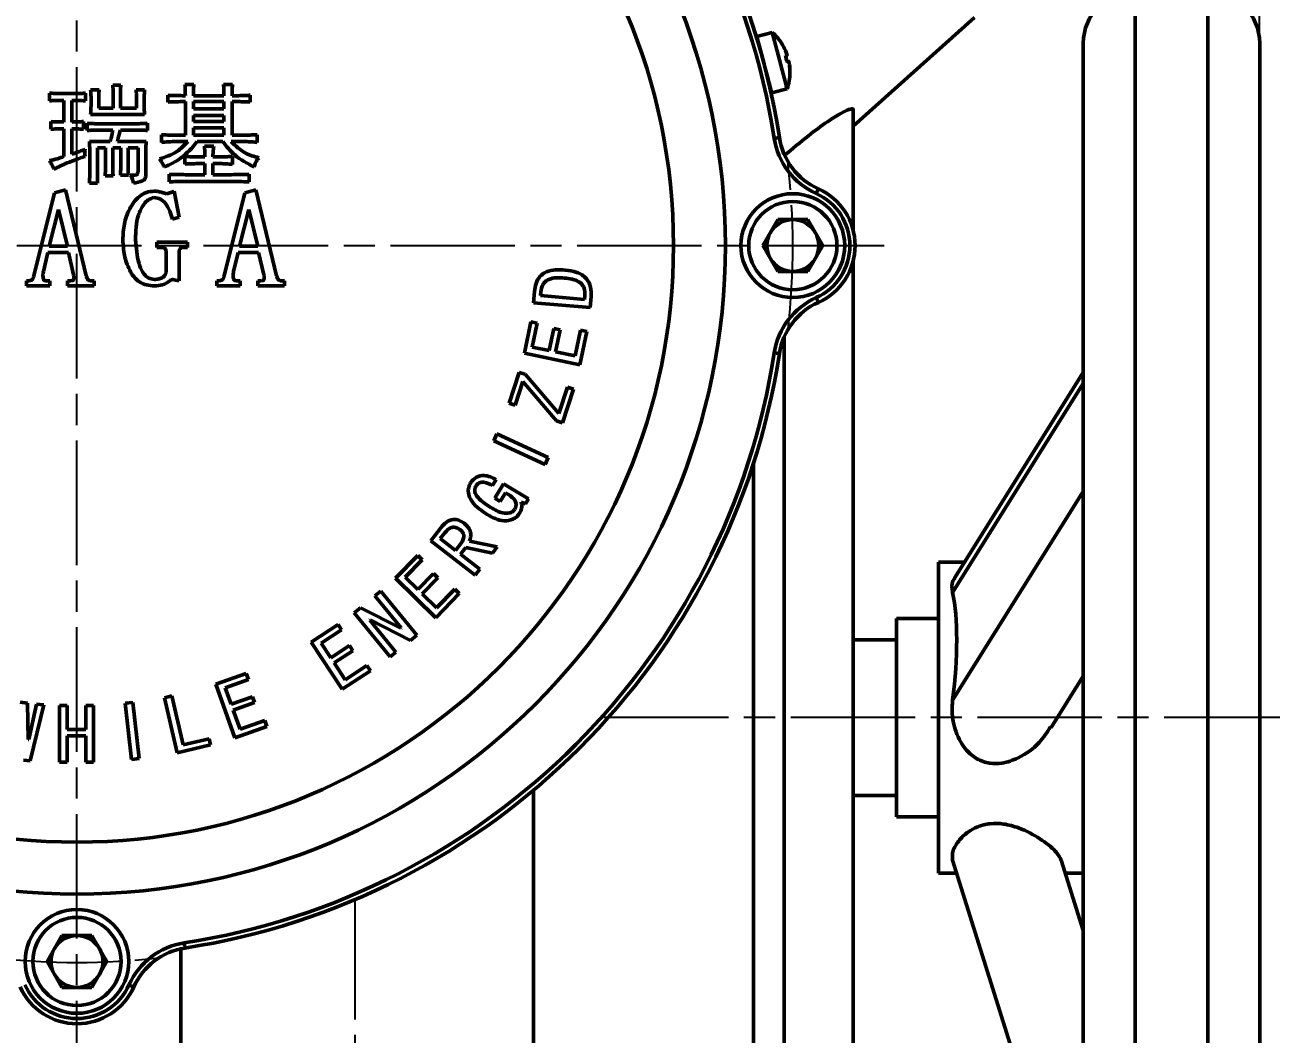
# Model space of a CAD drawing. Header units: millimetres. Extents: x 3338 to 4235, y 1659 to 2315.
# Drawn here: x 3984.5 to 4104.6, y 1999.4 to 2096.7 of the extents above; entities that cross this region are included whole.
import ezdxf

# ---------------------------------------------------------------- set-up
doc = ezdxf.new("R2010")
doc.units = ezdxf.units.MM
doc.linetypes.add('AM_ISO08W050', pattern=[18, 12, -1.5, 3, -1.5])
for name, color, linetype, lineweight in [('AM_5', 3, 'Continuous', 25), ('AM_7', 4, 'AM_ISO08W050', 25), ('AM_BOR', 7, 'Continuous', 50)]:
    doc.layers.add(name, color=color, linetype=linetype, lineweight=lineweight)
doc.styles.add('工程字', font='gbenor.shx', dxfattribs={"width": 0.707, "bigfont": 'hztxt.shx'})
doc.dimstyles.new('AM_GB$0', dxfattribs={"dimtxt": 3.5, "dimasz": 2.5, "dimexe": 1, "dimexo": 1, "dimgap": 0.5, "dimtad": 1, "dimdsep": 46, "dimtxsty": '工程字', "dimcen": 0, "dimclrd": 256, "dimclre": 256, "dimclrt": 2, "dimadec": 0, "dimazin": 2, "dimtp": 0.1, "dimtm": 0.1, "dimtfac": 0.71, "dimtmove": 0, "dimatfit": 3, "dimfxl": 0, "dimlwd": -1, "dimlwe": -1, "dimarcsym": 0})

# ---------------------------------------------------------------- blocks, each defined once
blk = doc.blocks.new('*D5')
at = {"layer": 'AM_5', "transparency": 16777216}
for p, q in [((3994.78, 2256.43), (4137.75, 2256.43)), ((4136.75, 1959.93), (4136.75, 2253.93)), ((4061.98, 1957.43), (4137.75, 1957.43))]:
    blk.add_line(p, q, dxfattribs=at)
for points in [[(4136.33, 2253.93), (4137.16, 2253.93), (4136.75, 2256.43)], [(4136.33, 1959.93), (4137.16, 1959.93), (4136.75, 1957.43)]]:
    blk.add_solid(points, dxfattribs=at)
at = {"layer": 'Defpoints', "color": 0}
for p in [(3993.78, 2256.43), (4136.75, 2256.43), (4060.98, 1957.43)]:
    blk.add_point(p, dxfattribs=at)
at = {"layer": 'AM_5', "color": 2, "transparency": 16777216, "insert": (4133.75, 2106.93), "char_height": 5, "attachment_point": 5, "rotation": 90, "style": '工程字'}
blk.add_mtext('299', dxfattribs=at)
blk = doc.blocks.new('*D6')
at = {"layer": 'AM_5', "transparency": 16777216}
for p, q in [((3889.48, 2163.43), (3889.48, 2293.14)), ((4103.48, 2095.93), (4103.48, 2293.14)), ((4100.98, 2292.14), (3891.98, 2292.14))]:
    blk.add_line(p, q, dxfattribs=at)
for points in [[(3891.98, 2292.56), (3891.98, 2291.73), (3889.48, 2292.14)], [(4100.98, 2292.56), (4100.98, 2291.73), (4103.48, 2292.14)]]:
    blk.add_solid(points, dxfattribs=at)
at = {"layer": 'Defpoints', "color": 0}
for p in [(3889.48, 2292.14), (3889.48, 2162.43), (4103.48, 2094.93)]:
    blk.add_point(p, dxfattribs=at)
at = {"layer": 'AM_5', "color": 2, "transparency": 16777216, "insert": (3996.48, 2295.14), "char_height": 5, "attachment_point": 5, "style": '工程字'}
blk.add_mtext('214', dxfattribs=at)

msp = doc.modelspace()

# ---------------------------------------------------------------- linework, layer by layer
at = {"layer": 'AM_7'}
for p, q in [((3989.484, 1954.637), (3989.484, 2259.079)), ((3911.696, 2075.431), (4067.283, 2075.431)), ((4106.278, 2029.931), (4039.664, 2029.931)), ((4016.304, 1946.843), (4016.304, 2012.378))]:
    msp.add_line(p, q, dxfattribs=at)
for start, end in [(353.3513, 6.85402), (263.41488, 276.58512)]:
    msp.add_arc((3989.484, 2075.333), 69, start, end, dxfattribs=at)
at = {"layer": 'AM_BOR'}
for p, q in [((4091.484, 1959.931), (4091.484, 2099.931)), ((4098.484, 1959.931), (4098.484, 2099.931)), ((4064.313, 2086.951), (4075.984, 2097.431)), ((4056.505, 2095.972), (4055.014, 2095.579)), ((4086.484, 1964.931), (4086.484, 2094.931)), ((4103.484, 1964.931), (4103.484, 2094.931)), ((4055.345, 2094.322), (4055.329, 2094.318)), ((4057.771, 2093.735), (4057.924, 2093.776)), ((4057.771, 2093.735), (4057.923, 2093.776)), ((4057.931, 2093.747), (4057.78, 2093.707)), ((4058.158, 2092.884), (4058.156, 2092.883)), ((4056.092, 2091.417), (4056.108, 2091.421)), ((3986.832, 2089.39), (3986.832, 2090.127)), ((3987.773, 2090.086), (3989.329, 2090.086)), ((3990.311, 2090.127), (3990.311, 2089.39)), ((3990.803, 2090.455), (3991.621, 2090.455)), ((3992.931, 2090.905), (3993.709, 2090.905)), ((3992.972, 2088.694), (3992.972, 2090.004)), ((3995.183, 2090.455), (3996.001, 2090.455)), ((3999.89, 2090.946), (4000.75, 2090.946)), ((4003.615, 2090.946), (4004.475, 2090.946)), ((4056.439, 2090.164), (4057.931, 2090.557)), ((3988.224, 2087.344), (3988.224, 2089.431)), ((3989.001, 2089.431), (3989.001, 2087.344)), ((3991.58, 2089.554), (3991.58, 2088.694)), ((3993.668, 2089.923), (3993.668, 2088.694)), ((3995.224, 2088.694), (3995.224, 2089.595)), ((3998.253, 2089.268), (3998.253, 2089.923)), ((3999.645, 2089.882), (3999.931, 2089.882)), ((3999.931, 2086.075), (3999.931, 2089.308)), ((4000.709, 2089.882), (4003.656, 2089.882)), ((4003.656, 2089.308), (4000.709, 2089.308)), ((4000.709, 2089.308), (4000.709, 2088.613)), ((4003.656, 2088.613), (4003.656, 2089.308)), ((4004.434, 2089.882), (4005.048, 2089.882)), ((4005.048, 2089.308), (4004.434, 2089.308)), ((4004.434, 2089.308), (4004.434, 2086.075)), ((4006.194, 2089.923), (4006.194, 2089.268)), ((3996.001, 2088.08), (3990.803, 2088.08)), ((3991.58, 2088.694), (3992.972, 2088.694)), ((3993.668, 2088.694), (3995.224, 2088.694)), ((4000.709, 2088.613), (4003.656, 2088.613)), ((4003.656, 2087.958), (4000.709, 2087.958)), ((4000.709, 2087.958), (4000.709, 2087.385)), ((4003.656, 2087.385), (4003.656, 2087.958)), ((4064.313, 2076.853), (4064.313, 2088.601)), ((3986.955, 2086.648), (3986.955, 2087.385)), ((3988.224, 2084.028), (3988.224, 2086.689)), ((3989.001, 2086.689), (3989.001, 2084.232)), ((3990.107, 2087.385), (3990.107, 2086.648)), ((3990.475, 2086.525), (3990.475, 2087.221)), ((3991.376, 2087.18), (3995.346, 2087.18)), ((3992.931, 2086.566), (3991.417, 2086.566)), ((3995.346, 2086.566), (3993.668, 2086.566)), ((3996.288, 2087.221), (3996.288, 2086.525)), ((4000.709, 2087.385), (4003.656, 2087.385)), ((4003.656, 2086.77), (4000.709, 2086.77)), ((4000.709, 2086.77), (4000.709, 2086.075)), ((4003.656, 2086.075), (4003.656, 2086.77)), ((3990.68, 2085.461), (3992.686, 2085.461)), ((3993.381, 2085.461), (3996.165, 2085.461)), ((3997.639, 2085.379), (3997.639, 2086.116)), ((3999.112, 2086.075), (3999.931, 2086.075)), ((4000.177, 2085.461), (3999.112, 2085.461)), ((4000.709, 2086.075), (4003.656, 2086.075)), ((4003.534, 2085.461), (4001.077, 2085.461)), ((4005.376, 2085.461), (4004.352, 2085.461)), ((4004.434, 2086.075), (4005.335, 2086.075)), ((4006.849, 2086.116), (4006.849, 2085.379)), ((3990.721, 2082.472), (3990.721, 2084.478)), ((3992.235, 2084.847), (3991.457, 2084.847)), ((3991.457, 2084.847), (3991.457, 2081.449)), ((3992.235, 2083.127), (3992.235, 2084.847)), ((3993.709, 2084.847), (3992.931, 2084.847)), ((3992.931, 2084.847), (3992.931, 2083.168)), ((3993.709, 2083.127), (3993.709, 2084.847)), ((3995.387, 2084.847), (3994.405, 2084.847)), ((3994.405, 2084.847), (3994.405, 2083.127)), ((3995.387, 2082.759), (3995.387, 2084.847)), ((3996.124, 2084.519), (3996.124, 2082.472)), ((3999.89, 2083.291), (3999.89, 2084.028)), ((4001.077, 2083.987), (4001.814, 2083.987)), ((4001.773, 2085.01), (4002.674, 2085.01)), ((4002.592, 2083.987), (4003.37, 2083.987)), ((4004.475, 2084.028), (4004.475, 2083.25)), ((4001.814, 2083.332), (4001.159, 2083.332)), ((4001.814, 2082.268), (4001.814, 2083.332)), ((4003.329, 2083.332), (4002.592, 2083.332)), ((4002.592, 2083.332), (4002.592, 2082.268)), ((3992.972, 2082.145), (3992.194, 2082.145)), ((3994.446, 2082.227), (3993.668, 2082.227)), ((3998.376, 2081.572), (3998.376, 2082.308)), ((3999.931, 2082.268), (4001.814, 2082.268)), ((4004.352, 2081.613), (3999.931, 2081.613)), ((4002.592, 2082.268), (4004.352, 2082.268)), ((4006.072, 2082.308), (4006.072, 2081.572)), ((3985.322, 2072.514), (3987.325, 2080.526)), ((3987.325, 2080.526), (3988.394, 2080.801)), ((3988.394, 2080.801), (3990.365, 2072.527)), ((3991.457, 2081.449), (3990.68, 2081.449)), ((3998.854, 2080.678), (3999.326, 2078.164)), ((4003.664, 2072.514), (4005.668, 2080.526)), ((4005.668, 2080.526), (4006.737, 2080.801)), ((4006.737, 2080.801), (4008.707, 2072.527)), ((3987.716, 2078.913), (3986.813, 2075.377)), ((3988.579, 2075.377), (3987.716, 2078.913)), ((3999.326, 2078.164), (3998.694, 2077.966)), ((4006.059, 2078.913), (4005.155, 2075.377)), ((4006.922, 2075.377), (4006.059, 2078.913)), ((4055.597, 2075.431), (4057.04, 2077.931)), ((4057.04, 2077.931), (4059.927, 2077.931)), ((4059.927, 2077.931), (4061.371, 2075.431)), ((3997.175, 2075.253), (3997.175, 2075.746)), ((3997.175, 2075.746), (4000.143, 2075.746)), ((4000.143, 2075.746), (4000.143, 2075.253)), ((3986.68, 2074.76), (3986.245, 2072.932)), ((3988.654, 2074.76), (3986.68, 2074.76)), ((3986.813, 2075.377), (3988.579, 2075.377)), ((3989.142, 2072.62), (3988.654, 2074.76)), ((3997.604, 2075.253), (3997.175, 2075.253)), ((3998.093, 2073.001), (3998.093, 2074.752)), ((3999.326, 2074.799), (3999.326, 2072.048)), ((4000.143, 2075.253), (3999.64, 2075.253)), ((4005.022, 2074.76), (4004.587, 2072.932)), ((4006.997, 2074.76), (4005.022, 2074.76)), ((4005.155, 2075.377), (4006.922, 2075.377)), ((4007.484, 2072.62), (4006.997, 2074.76)), ((4057.04, 2072.931), (4055.597, 2075.431)), ((4061.371, 2075.431), (4059.927, 2072.931)), ((4064.313, 1993.431), (4064.313, 2074.009)), ((3984.607, 2071.555), (3984.607, 2072.048)), ((3984.607, 2072.048), (3984.883, 2072.048)), ((3986.466, 2072.048), (3986.865, 2072.048)), ((3986.865, 2072.048), (3986.865, 2071.555)), ((3988.577, 2071.555), (3988.577, 2072.048)), ((3988.577, 2072.048), (3988.905, 2072.048)), ((3990.743, 2072.048), (3991.141, 2072.048)), ((3991.141, 2072.048), (3991.141, 2071.555)), ((4002.95, 2071.555), (4002.95, 2072.048)), ((4002.95, 2072.048), (4003.225, 2072.048)), ((4004.809, 2072.048), (4005.207, 2072.048)), ((4005.207, 2072.048), (4005.207, 2071.555)), ((4006.92, 2072.048), (4007.247, 2072.048)), ((4006.92, 2071.555), (4006.92, 2072.048)), ((4009.085, 2072.048), (4009.484, 2072.048)), ((4009.484, 2072.048), (4009.484, 2071.555)), ((4059.927, 2072.931), (4057.04, 2072.931)), ((3986.865, 2071.555), (3984.607, 2071.555)), ((3991.141, 2071.555), (3988.577, 2071.555)), ((4005.207, 2071.555), (4002.95, 2071.555)), ((4009.484, 2071.555), (4006.92, 2071.555)), ((4033.494, 2069.929), (4033.588, 2071.014)), ((4034.195, 2070.961), (4034.164, 2070.61)), ((4038.951, 2069.452), (4033.494, 2069.929)), ((4034.164, 2070.61), (4038.408, 2070.239)), ((4038.408, 2070.239), (4038.439, 2070.59)), ((4039.045, 2070.537), (4038.951, 2069.452)), ((4032.611, 2065.047), (4033.235, 2068.086)), ((4033.235, 2068.086), (4033.83, 2067.964)), ((4033.83, 2067.964), (4033.353, 2065.646)), ((4035.014, 2065.306), (4035.451, 2067.436)), ((4035.451, 2067.436), (4036.046, 2067.313)), ((4036.046, 2067.313), (4035.609, 2065.183)), ((4037.52, 2064.792), (4038.028, 2067.266)), ((4038.028, 2067.266), (4038.622, 2067.143)), ((4038.622, 2067.143), (4037.966, 2063.948)), ((4057.658, 2066.64), (4057.658, 1993.431)), ((4037.966, 2063.948), (4032.611, 2065.047)), ((4033.353, 2065.646), (4035.014, 2065.306)), ((4035.609, 2065.183), (4037.52, 2064.792)), ((4031.148, 2060.23), (4032.123, 2063.214)), ((4032.123, 2063.214), (4032.701, 2063.024)), ((4032.701, 2063.024), (4035.943, 2059.236)), ((4086.484, 2063.188), (4074.082, 2043.367)), ((4032.473, 2062.325), (4031.726, 2060.041)), ((4035.715, 2058.537), (4032.473, 2062.325)), ((4035.943, 2059.236), (4036.779, 2061.793)), ((4037.357, 2061.604), (4036.293, 2058.347)), ((4036.779, 2061.793), (4037.357, 2061.604)), ((4086.484, 2062.134), (4073.887, 2042.001)), ((4031.726, 2060.041), (4031.148, 2060.23)), ((4036.293, 2058.347), (4035.715, 2058.537)), ((4029.65, 2056.618), (4029.957, 2057.284)), ((4034.602, 2054.342), (4029.65, 2056.618)), ((4029.957, 2057.284), (4034.908, 2055.007)), ((4034.908, 2055.007), (4034.602, 2054.342)), ((4054.705, 2054.492), (4054.705, 1993.431)), ((4029.895, 2052.891), (4029.532, 2052.293)), ((4029.762, 2051.077), (4030.602, 2052.463)), ((4030.788, 2051.606), (4030.279, 2050.763)), ((4030.602, 2052.463), (4032.994, 2051.014)), ((4031.087, 2051.425), (4030.788, 2051.606)), ((4086.484, 2051.742), (4073.887, 2031.609)), ((4030.279, 2050.763), (4029.762, 2051.077)), ((4032.714, 2050.552), (4032.284, 2050.701)), ((4032.994, 2051.014), (4032.714, 2050.552)), ((4023.579, 2046.985), (4024.55, 2048.24)), ((4027.874, 2043.665), (4023.579, 2046.985)), ((4024.93, 2047.745), (4024.503, 2047.193)), ((4024.503, 2047.193), (4025.984, 2046.049)), ((4025.984, 2046.049), (4026.528, 2046.752)), ((4027.318, 2046.944), (4029.99, 2046.402)), ((4020.181, 2043.363), (4022.334, 2045.57)), ((4022.334, 2045.57), (4022.767, 2045.148)), ((4026.965, 2046.333), (4026.462, 2045.68)), ((4026.462, 2045.68), (4028.321, 2044.243)), ((4029.524, 2045.8), (4026.965, 2046.333)), ((4029.99, 2046.402), (4029.524, 2045.8)), ((4022.767, 2045.148), (4021.124, 2043.464)), ((4075.061, 2044.931), (4072.533, 2044.931)), ((4072.533, 2014.931), (4072.533, 2044.931)), ((4024.072, 2039.567), (4020.181, 2043.363)), ((4021.124, 2043.464), (4022.329, 2042.288)), ((4022.329, 2042.288), (4023.839, 2043.835)), ((4024.271, 2043.412), (4022.762, 2041.865)), ((4023.839, 2043.835), (4024.271, 2043.412)), ((4028.321, 2044.243), (4027.874, 2043.665)), ((4018.211, 2041.666), (4018.782, 2042.131)), ((4018.782, 2042.131), (4022.243, 2037.887)), ((4024.15, 2040.511), (4025.904, 2042.309)), ((4025.904, 2042.309), (4026.336, 2041.887)), ((4020.72, 2038.588), (4018.211, 2041.666)), ((4022.762, 2041.865), (4024.15, 2040.511)), ((4026.336, 2041.887), (4024.072, 2039.567)), ((4016.201, 2040.025), (4016.821, 2040.531)), ((4019.661, 2035.781), (4016.201, 2040.025)), ((4016.821, 2040.531), (4020.695, 2038.567)), ((4012.074, 2037.217), (4014.655, 2038.906)), ((4014.984, 2038.402), (4013.016, 2037.113)), ((4014.655, 2038.906), (4014.984, 2038.402)), ((4017.748, 2039.344), (4017.723, 2039.324)), ((4017.723, 2039.324), (4020.232, 2036.246)), ((4021.622, 2037.38), (4017.748, 2039.344)), ((4020.695, 2038.567), (4020.72, 2038.588)), ((4072.533, 2039.493), (4068.484, 2039.493)), ((4068.484, 2020.37), (4068.484, 2039.493)), ((4015.049, 2032.67), (4012.074, 2037.217)), ((4022.243, 2037.887), (4021.622, 2037.38)), ((4068.484, 2037.431), (4064.313, 2037.431)), ((4013.016, 2037.113), (4013.94, 2035.703)), ((4013.94, 2035.703), (4015.748, 2036.886)), ((4016.078, 2036.382), (4014.269, 2035.199)), ((4015.748, 2036.886), (4016.078, 2036.382)), ((4020.232, 2036.246), (4019.661, 2035.781)), ((4014.269, 2035.199), (4015.332, 2033.576)), ((4015.332, 2033.576), (4017.432, 2034.95)), ((4017.432, 2034.95), (4017.762, 2034.446)), ((4002.876, 2033.145), (4005.8, 2034.186)), ((4006.004, 2033.614), (4003.773, 2032.82)), ((4005.8, 2034.186), (4006.004, 2033.614)), ((4017.762, 2034.446), (4015.049, 2032.67)), ((4083.379, 2028.98), (4086.484, 2033.943)), ((4004.711, 2027.992), (4002.876, 2033.145)), ((4003.773, 2032.82), (4004.343, 2031.222)), ((3984.008, 2031.412), (3984.705, 2031.332)), ((3984.705, 2031.332), (3984.786, 2027.832)), ((3984.85, 2027.825), (3985.59, 2031.232)), ((3986.285, 2031.152), (3984.967, 2025.762)), ((3985.59, 2031.232), (3986.285, 2031.152)), ((3994.127, 2031.314), (3994.855, 2031.397)), ((3994.743, 2025.907), (3994.127, 2031.314)), ((3994.855, 2031.397), (3995.471, 2025.991)), ((3997.908, 2031.855), (3998.622, 2032.022)), ((3999.143, 2026.549), (3997.908, 2031.855)), ((3998.622, 2032.022), (3999.719, 2027.306)), ((4004.343, 2031.222), (4006.393, 2031.952)), ((4006.596, 2031.38), (4004.546, 2030.65)), ((4006.393, 2031.952), (4006.596, 2031.38)), ((3987.793, 2025.633), (3987.793, 2031.09)), ((3987.793, 2031.09), (3988.527, 2031.09)), ((3988.527, 2031.09), (3988.527, 2028.792)), ((3990.346, 2028.792), (3990.346, 2031.09)), ((3990.346, 2031.09), (3991.08, 2031.09)), ((3991.08, 2031.09), (3991.08, 2025.633)), ((4004.546, 2030.65), (4005.201, 2028.811)), ((3988.527, 2028.792), (3990.346, 2028.792)), ((4007.785, 2029.086), (4004.711, 2027.992)), ((4005.201, 2028.811), (4007.582, 2029.658)), ((4007.582, 2029.658), (4007.785, 2029.086)), ((3984.786, 2027.832), (3984.85, 2027.825)), ((3988.527, 2028.186), (3988.527, 2025.633)), ((3990.346, 2028.186), (3988.527, 2028.186)), ((3990.346, 2025.633), (3990.346, 2028.186)), ((3999.719, 2027.306), (4002.232, 2027.891)), ((4002.232, 2027.891), (4002.37, 2027.301)), ((4002.37, 2027.301), (3999.143, 2026.549)), ((3984.967, 2025.762), (3984.335, 2025.834)), ((3988.527, 2025.633), (3987.793, 2025.633)), ((3991.08, 2025.633), (3990.346, 2025.633)), ((3995.471, 2025.991), (3994.743, 2025.907)), ((4033.484, 1998.431), (4033.484, 2022.931)), ((4064.313, 2022.431), (4068.484, 2022.431)), ((4068.484, 2020.37), (4072.533, 2020.37)), ((4086.484, 1975.918), (4073.887, 2016.184)), ((4086.484, 2009.409), (4084.365, 2016.184)), ((4072.533, 2014.931), (4074.278, 2014.931)), ((4084.756, 2014.931), (4086.484, 2014.931)), ((3986.597, 2006.431), (3988.04, 2008.931)), ((3988.04, 2008.931), (3990.927, 2008.931)), ((3990.927, 2008.931), (3992.371, 2006.431)), ((3999.484, 2007.65), (3999.484, 1998.431)), ((3988.04, 2003.931), (3986.597, 2006.431)), ((3992.371, 2006.431), (3990.927, 2003.931)), ((3990.927, 2003.931), (3988.04, 2003.931))]:
    msp.add_line(p, q, dxfattribs=at)
at = {"layer": 'AM_BOR', "flags": 128}
for points in [[(4055.709, 2092.939), (4055.452, 2093.912), (4055.233, 2094.745), (4055.081, 2095.325), (4055.015, 2095.573), (4055.014, 2095.579)], [(4057.2, 2093.332), (4056.944, 2094.305), (4056.725, 2095.138), (4056.572, 2095.717), (4056.507, 2095.966), (4056.505, 2095.972)], [(4057.496, 2094.774), (4057.5, 2094.775), (4057.502, 2094.775), (4057.504, 2094.775), (4057.505, 2094.773), (4057.505, 2094.771), (4057.504, 2094.768), (4057.502, 2094.764), (4057.5, 2094.759)], [(4056.439, 2090.164), (4056.434, 2090.182), (4056.356, 2090.479), (4056.193, 2091.098), (4055.967, 2091.957), (4055.726, 2092.872)], [(4057.931, 2090.557), (4057.926, 2090.575), (4057.848, 2090.871), (4057.685, 2091.491), (4057.459, 2092.349), (4057.2, 2093.332)], [(4057.188, 2085.843), (4057.178, 2085.841), (4057.15, 2085.837), (4057.105, 2085.83), (4057.043, 2085.821), (4056.968, 2085.809), (4056.883, 2085.796), (4056.79, 2085.782), (4056.694, 2085.767)], [(4060.74, 2080.447), (4060.78, 2080.536), (4060.819, 2080.622), (4060.854, 2080.7), (4060.885, 2080.769), (4060.911, 2080.826), (4060.93, 2080.868), (4060.942, 2080.894), (4060.946, 2080.903)], [(4060.74, 2070.416), (4060.78, 2070.327), (4060.819, 2070.241), (4060.854, 2070.162), (4060.885, 2070.093), (4060.911, 2070.036), (4060.93, 2069.994), (4060.942, 2069.968), (4060.946, 2069.96)], [(4056.694, 2065.096), (4056.79, 2065.081), (4056.883, 2065.067), (4056.968, 2065.054), (4057.043, 2065.042), (4057.105, 2065.033), (4057.15, 2065.026), (4057.178, 2065.021), (4057.188, 2065.02)], [(3999.819, 2008.221), (3999.834, 2008.125), (3999.848, 2008.032), (3999.862, 2007.947), (3999.873, 2007.872), (3999.882, 2007.81), (3999.89, 2007.765), (3999.894, 2007.737), (3999.895, 2007.727)], [(3994.5, 2004.175), (3994.589, 2004.135), (3994.674, 2004.096), (3994.753, 2004.061), (3994.822, 2004.03), (3994.879, 2004.004), (3994.921, 2003.985), (3994.947, 2003.974), (3994.956, 2003.97)]]:
    msp.add_lwpolyline(points, dxfattribs=at)
at = {"layer": 'AM_BOR'}
for centre, radius in [((3989.484, 2075.431), 62.5), ((3989.484, 2075.431), 57.5), ((4058.484, 2075.431), 5), ((4058.484, 2075.431), 4.25), ((3989.484, 2006.431), 5), ((3989.484, 2006.431), 4.25)]:
    msp.add_circle(centre, radius, dxfattribs=at)
for centre, radius, start, end in [((3989.484, 2075.431), 68.5, 8.74241, 81.25759), ((3989.484, 2075.431), 68, 8.74241, 81.25759), ((4091.484, 2094.931), 5, 90, 180), ((4098.484, 2094.931), 5, 0, 90), ((4053.212, 2092.21), 5, 30.85653, 48.8058), ((4053.212, 2092.217), 4.989, 21.65808, 30.83028), ((4058.054, 2092.219), 1.563, 94.80867, 100.68493), ((4052.435, 2092.041), 5.599, 11.6793, 17.82072), ((4057.277, 2095.169), 1.566, 288.81956, 294.68329), ((4052.463, 2091.976), 5.588, 11.67562, 15.10618), ((4058.207, 2091.637), 1.564, 94.81467, 100.68422), ((4053.213, 2092.218), 4.988, 358.66905, 7.84369), ((4053.217, 2092.203), 4.988, 358.66909, 7.84365), ((4053.212, 2092.21), 5, 340.6942, 358.64347), ((4058.193, 2092.083), 0.0197, 23.66453, 68.8833), ((4063.612, 2086.831), 7, 188.74241, 245.77696), ((4063.612, 2086.831), 6.5, 188.74241, 245.77696), ((4058.484, 2075.431), 5.5, 294.22304, 65.77696), ((4058.484, 2075.431), 6, 294.22304, 65.77696), ((4058.484, 2075.431), 2.5, 90, 150), ((4058.484, 2075.431), 2.5, 30, 90), ((4058.484, 2075.431), 2.5, 150, 210), ((4058.484, 2075.431), 2.5, 330, 30), ((4058.484, 2075.431), 2.5, 210, 270), ((4058.484, 2075.431), 2.5, 270, 330), ((4063.612, 2064.032), 7, 114.22304, 171.25759), ((4063.612, 2064.032), 6.5, 114.22304, 171.25759), ((3989.484, 2075.431), 68, 278.74241, 351.25759), ((3989.484, 2075.431), 68.5, 278.74241, 351.25759), ((3989.484, 2006.431), 2.5, 90, 150), ((3989.484, 2006.431), 2.5, 30, 90), ((3989.484, 2006.431), 2.5, 150, 210), ((3989.484, 2006.431), 2.5, 330, 30), ((4000.883, 2001.303), 7, 98.74241, 155.77696), ((4000.883, 2001.303), 6.5, 98.74241, 155.77696), ((3989.484, 2006.431), 2.5, 210, 270), ((3989.484, 2006.431), 2.5, 270, 330), ((3989.484, 2006.431), 6, 204.22304, 335.77696), ((3989.484, 2006.431), 5.5, 204.22304, 335.77696)]:
    msp.add_arc(centre, radius, start, end, dxfattribs=at)
msp.add_ellipse((4069.586, 2029.931), major_axis=(2.525, 14.985), ratio=0.263979, start_param=4.8689153, end_param=5.691949, dxfattribs=at)
for points, knots in [([(4057.923, 2093.776), (4057.926, 2093.779), (4057.932, 2093.785), (4057.924, 2093.834), (4057.905, 2093.904), (4057.878, 2093.984), (4057.858, 2094.036), (4057.849, 2094.058)], [0, 0, 0, 0, 0.21349191, 0.42707282, 0.63896651, 0.85011454, 1, 1, 1, 1]), ([(4058.154, 2092.898), (4058.149, 2092.932), (4058.139, 2092.998), (4058.121, 2093.087), (4058.102, 2093.154), (4058.087, 2093.191), (4058.079, 2093.194), (4058.076, 2093.196)], [0, 0, 0, 0, 0.2135008, 0.4270746, 0.6389563, 0.8501143, 1, 1, 1, 1]), ([(4056.609, 2089.088), (4056.596, 2089.151), (4056.572, 2089.268), (4056.445, 2089.876), (4056.244, 2090.788), (4056.066, 2091.524), (4055.975, 2091.897)], [0, 0, 0, 0, 0.2706519, 0.4979533, 0.7454774, 1, 1, 1, 1]), ([(3986.832, 2090.127), (3987.007, 2090.115), (3987.321, 2090.094), (3987.635, 2090.089), (3987.773, 2090.086)], [0, 0, 0, 0, 0.5600013, 1, 1, 1, 1]), ([(3989.329, 2090.086), (3989.512, 2090.089), (3989.84, 2090.093), (3990.167, 2090.117), (3990.311, 2090.127)], [0, 0, 0, 0, 0.5599762, 1, 1, 1, 1]), ([(3990.843, 2089.268), (3990.843, 2089.489), (3990.841, 2089.886), (3990.814, 2090.281), (3990.803, 2090.455)], [0, 0, 0, 0, 0.5600235, 1, 1, 1, 1]), ([(3991.621, 2090.455), (3991.608, 2090.287), (3991.585, 2089.987), (3991.582, 2089.686), (3991.58, 2089.554)], [0, 0, 0, 0, 0.55997482, 1, 1, 1, 1]), ([(3992.972, 2090.004), (3992.97, 2090.173), (3992.965, 2090.473), (3992.942, 2090.773), (3992.931, 2090.905)], [0, 0, 0, 0, 0.5599706, 1, 1, 1, 1]), ([(3993.709, 2090.905), (3993.696, 2090.722), (3993.673, 2090.395), (3993.67, 2090.067), (3993.668, 2089.923)], [0, 0, 0, 0, 0.5599736, 1, 1, 1, 1]), ([(3995.224, 2089.595), (3995.221, 2089.756), (3995.218, 2090.043), (3995.193, 2090.329), (3995.183, 2090.455)], [0, 0, 0, 0, 0.55997124, 1, 1, 1, 1]), ([(3996.001, 2090.455), (3995.987, 2090.226), (3995.961, 2089.817), (3995.961, 2089.407), (3995.96, 2089.227)], [0, 0, 0, 0, 0.5599553, 1, 1, 1, 1]), ([(3999.931, 2089.882), (3999.929, 2090.081), (3999.926, 2090.436), (3999.901, 2090.79), (3999.89, 2090.946)], [0, 0, 0, 0, 0.5600076, 1, 1, 1, 1]), ([(4000.75, 2090.946), (4000.737, 2090.747), (4000.714, 2090.393), (4000.71, 2090.038), (4000.709, 2089.882)], [0, 0, 0, 0, 0.5599774, 1, 1, 1, 1]), ([(4003.656, 2089.882), (4003.655, 2090.081), (4003.651, 2090.436), (4003.626, 2090.79), (4003.615, 2090.946)], [0, 0, 0, 0, 0.5600076, 1, 1, 1, 1]), ([(4004.475, 2090.946), (4004.462, 2090.747), (4004.439, 2090.393), (4004.436, 2090.038), (4004.434, 2089.882)], [0, 0, 0, 0, 0.5599774, 1, 1, 1, 1]), ([(3988.224, 2089.431), (3987.964, 2089.43), (3987.499, 2089.428), (3987.036, 2089.402), (3986.832, 2089.39)], [0, 0, 0, 0, 0.5600115, 1, 1, 1, 1]), ([(3990.311, 2089.39), (3990.067, 2089.404), (3989.631, 2089.429), (3989.194, 2089.43), (3989.001, 2089.431)], [0, 0, 0, 0, 0.5599784, 1, 1, 1, 1]), ([(3990.803, 2088.08), (3990.816, 2088.302), (3990.841, 2088.697), (3990.843, 2089.093), (3990.843, 2089.268)], [0, 0, 0, 0, 0.5599675, 1, 1, 1, 1]), ([(3995.96, 2089.227), (3995.961, 2089.012), (3995.961, 2088.63), (3995.989, 2088.248), (3996.001, 2088.08)], [0, 0, 0, 0, 0.5600426, 1, 1, 1, 1]), ([(3998.253, 2089.923), (3998.512, 2089.91), (3998.976, 2089.887), (3999.44, 2089.883), (3999.645, 2089.882)], [0, 0, 0, 0, 0.5599888, 1, 1, 1, 1]), ([(3999.931, 2089.308), (3999.618, 2089.307), (3999.058, 2089.305), (3998.499, 2089.279), (3998.253, 2089.268)], [0, 0, 0, 0, 0.5600074, 1, 1, 1, 1]), ([(4005.048, 2089.882), (4005.262, 2089.885), (4005.645, 2089.891), (4006.026, 2089.913), (4006.194, 2089.923)], [0, 0, 0, 0, 0.5599951, 1, 1, 1, 1]), ([(4006.194, 2089.268), (4005.981, 2089.279), (4005.599, 2089.301), (4005.216, 2089.306), (4005.048, 2089.308)], [0, 0, 0, 0, 0.5600014, 1, 1, 1, 1]), ([(4057.658, 2084.077), (4058.434, 2084.741), (4059.84, 2085.944), (4061.751, 2087.343), (4063.113, 2088.207), (4063.952, 2088.599), (4064.325, 2088.655), (4064.279, 2088.48), (4064.267, 2088.435)], [0, 0, 0, 0, 0.2668773, 0.4842417, 0.656392, 0.8024152, 0.9488617, 1, 1, 1, 1]), ([(3986.955, 2087.385), (3987.191, 2087.371), (3987.614, 2087.348), (3988.037, 2087.345), (3988.224, 2087.344)], [0, 0, 0, 0, 0.5599831, 1, 1, 1, 1]), ([(3988.224, 2086.689), (3987.986, 2086.687), (3987.563, 2086.684), (3987.141, 2086.659), (3986.955, 2086.648)], [0, 0, 0, 0, 0.56000737, 1, 1, 1, 1]), ([(3989.001, 2087.344), (3989.208, 2087.346), (3989.577, 2087.351), (3989.945, 2087.374), (3990.107, 2087.385)], [0, 0, 0, 0, 0.5599802, 1, 1, 1, 1]), ([(3990.107, 2086.648), (3989.9, 2086.66), (3989.532, 2086.683), (3989.164, 2086.687), (3989.001, 2086.689)], [0, 0, 0, 0, 0.5599854, 1, 1, 1, 1]), ([(3990.475, 2087.221), (3990.643, 2087.208), (3990.943, 2087.184), (3991.243, 2087.181), (3991.376, 2087.18)], [0, 0, 0, 0, 0.5599724, 1, 1, 1, 1]), ([(3991.417, 2086.566), (3991.241, 2086.563), (3990.926, 2086.558), (3990.613, 2086.535), (3990.475, 2086.525)], [0, 0, 0, 0, 0.5599724, 1, 1, 1, 1]), ([(3992.686, 2085.461), (3992.741, 2085.665), (3992.841, 2086.029), (3992.904, 2086.402), (3992.931, 2086.566)], [0, 0, 0, 0, 0.559993, 1, 1, 1, 1]), ([(3993.668, 2086.566), (3993.611, 2086.36), (3993.509, 2085.994), (3993.42, 2085.623), (3993.381, 2085.461)], [0, 0, 0, 0, 0.5599904, 1, 1, 1, 1]), ([(3995.346, 2087.18), (3995.522, 2087.182), (3995.837, 2087.187), (3996.15, 2087.211), (3996.288, 2087.221)], [0, 0, 0, 0, 0.5599724, 1, 1, 1, 1]), ([(3996.288, 2086.525), (3996.112, 2086.538), (3995.799, 2086.561), (3995.485, 2086.564), (3995.346, 2086.566)], [0, 0, 0, 0, 0.55996801, 1, 1, 1, 1]), ([(3990.721, 2084.478), (3990.718, 2084.662), (3990.714, 2084.99), (3990.69, 2085.317), (3990.68, 2085.461)], [0, 0, 0, 0, 0.559983, 1, 1, 1, 1]), ([(3996.165, 2085.461), (3996.152, 2085.285), (3996.128, 2084.972), (3996.125, 2084.657), (3996.124, 2084.519)], [0, 0, 0, 0, 0.5599699, 1, 1, 1, 1]), ([(3997.434, 2083.782), (3998.025, 2083.975), (3999.078, 2084.317), (3999.842, 2085.112), (4000.177, 2085.461)], [0, 0, 0, 0, 0.5612232, 1, 1, 1, 1]), ([(3997.639, 2086.116), (3997.914, 2086.103), (3998.405, 2086.08), (3998.896, 2086.076), (3999.112, 2086.075)], [0, 0, 0, 0, 0.55998938, 1, 1, 1, 1]), ([(3999.112, 2085.461), (3998.837, 2085.457), (3998.344, 2085.449), (3997.854, 2085.4), (3997.639, 2085.379)], [0, 0, 0, 0, 0.5599513, 1, 1, 1, 1]), ([(4001.077, 2085.461), (4000.582, 2084.869), (3999.695, 2083.812), (3998.439, 2083.252), (3997.884, 2083.004)], [0, 0, 0, 0, 0.5587531, 1, 1, 1, 1]), ([(4006.563, 2083.004), (4005.902, 2083.349), (4004.721, 2083.964), (4003.896, 2085.003), (4003.534, 2085.461)], [0, 0, 0, 0, 0.5600907, 1, 1, 1, 1]), ([(4004.352, 2085.461), (4004.778, 2085.044), (4005.54, 2084.301), (4006.563, 2084.026), (4007.013, 2083.905)], [0, 0, 0, 0, 0.5596369, 1, 1, 1, 1]), ([(4005.335, 2086.075), (4005.618, 2086.076), (4006.123, 2086.08), (4006.627, 2086.105), (4006.849, 2086.116)], [0, 0, 0, 0, 0.5600043, 1, 1, 1, 1]), ([(4006.849, 2085.379), (4006.575, 2085.406), (4006.085, 2085.456), (4005.592, 2085.459), (4005.376, 2085.461)], [0, 0, 0, 0, 0.5599635, 1, 1, 1, 1]), ([(3986.832, 2083.618), (3987.098, 2083.674), (3987.573, 2083.774), (3988.025, 2083.95), (3988.224, 2084.028)], [0, 0, 0, 0, 0.559825, 1, 1, 1, 1]), ([(3990.27, 2084.028), (3989.692, 2083.831), (3988.658, 2083.48), (3987.674, 2083.007), (3987.241, 2082.8)], [0, 0, 0, 0, 0.56003518, 1, 1, 1, 1]), ([(3989.001, 2084.232), (3989.24, 2084.318), (3989.667, 2084.472), (3990.086, 2084.647), (3990.27, 2084.724)], [0, 0, 0, 0, 0.56, 1, 1, 1, 1]), ([(3990.27, 2084.724), (3990.26, 2084.594), (3990.241, 2084.362), (3990.261, 2084.13), (3990.27, 2084.028)], [0, 0, 0, 0, 0.5599922, 1, 1, 1, 1]), ([(3999.89, 2084.028), (4000.112, 2084.015), (4000.507, 2083.991), (4000.903, 2083.988), (4001.077, 2083.987)], [0, 0, 0, 0, 0.5599806, 1, 1, 1, 1]), ([(4001.814, 2083.987), (4001.811, 2084.178), (4001.805, 2084.52), (4001.783, 2084.86), (4001.773, 2085.01)], [0, 0, 0, 0, 0.5599975, 1, 1, 1, 1]), ([(4002.674, 2085.01), (4002.647, 2084.82), (4002.598, 2084.481), (4002.594, 2084.138), (4002.592, 2083.987)], [0, 0, 0, 0, 0.5599464, 1, 1, 1, 1]), ([(4003.37, 2083.987), (4003.576, 2083.989), (4003.945, 2083.993), (4004.313, 2084.017), (4004.475, 2084.028)], [0, 0, 0, 0, 0.5599832, 1, 1, 1, 1]), ([(3987.241, 2082.8), (3987.182, 2082.961), (3987.077, 2083.25), (3986.907, 2083.506), (3986.832, 2083.618)], [0, 0, 0, 0, 0.5598169, 1, 1, 1, 1]), ([(3992.194, 2082.145), (3992.208, 2082.328), (3992.231, 2082.655), (3992.234, 2082.983), (3992.235, 2083.127)], [0, 0, 0, 0, 0.5599744, 1, 1, 1, 1]), ([(3992.931, 2083.168), (3992.933, 2082.977), (3992.937, 2082.635), (3992.961, 2082.295), (3992.972, 2082.145)], [0, 0, 0, 0, 0.5599778, 1, 1, 1, 1]), ([(3993.668, 2082.227), (3993.682, 2082.394), (3993.706, 2082.694), (3993.708, 2082.995), (3993.709, 2083.127)], [0, 0, 0, 0, 0.5599578, 1, 1, 1, 1]), ([(3994.405, 2083.127), (3994.407, 2082.959), (3994.41, 2082.658), (3994.435, 2082.358), (3994.446, 2082.227)], [0, 0, 0, 0, 0.5600161, 1, 1, 1, 1]), ([(3997.884, 2083.004), (3997.818, 2083.16), (3997.7, 2083.438), (3997.515, 2083.677), (3997.434, 2083.782)], [0, 0, 0, 0, 0.5597262, 1, 1, 1, 1]), ([(4001.159, 2083.332), (4000.922, 2083.33), (4000.499, 2083.327), (4000.076, 2083.302), (3999.89, 2083.291)], [0, 0, 0, 0, 0.5600077, 1, 1, 1, 1]), ([(4004.475, 2083.25), (4004.262, 2083.277), (4003.881, 2083.326), (4003.498, 2083.33), (4003.329, 2083.332)], [0, 0, 0, 0, 0.5599559, 1, 1, 1, 1]), ([(4007.013, 2083.905), (4006.897, 2083.752), (4006.691, 2083.479), (4006.602, 2083.149), (4006.563, 2083.004)], [0, 0, 0, 0, 0.560084, 1, 1, 1, 1]), ([(3990.68, 2081.449), (3990.693, 2081.64), (3990.716, 2081.98), (3990.719, 2082.322), (3990.721, 2082.472)], [0, 0, 0, 0, 0.5599752, 1, 1, 1, 1]), ([(3994.65, 2082.227), (3994.84, 2082.216), (3995.053, 2082.205), (3995.278, 2082.287), (3995.336, 2082.365), (3995.382, 2082.524), (3995.385, 2082.665), (3995.387, 2082.759)], [0, 0, 0, 0, 0.50022137, 0.56249998, 0.62498392, 0.74986471, 1, 1, 1, 1]), ([(3994.937, 2081.449), (3994.904, 2081.602), (3994.844, 2081.875), (3994.71, 2082.119), (3994.65, 2082.227)], [0, 0, 0, 0, 0.559956, 1, 1, 1, 1]), ([(3996.124, 2082.472), (3996.129, 2082.32), (3996.135, 2082.093), (3996.02, 2081.797), (3995.613, 2081.559), (3995.238, 2081.498), (3994.937, 2081.449)], [0, 0, 0, 0, 0.2499713, 0.3747232, 0.4989133, 1, 1, 1, 1]), ([(3998.376, 2082.308), (3998.666, 2082.295), (3999.184, 2082.271), (3999.703, 2082.269), (3999.931, 2082.268)], [0, 0, 0, 0, 0.5599898, 1, 1, 1, 1]), ([(3999.931, 2081.613), (3999.641, 2081.611), (3999.122, 2081.607), (3998.604, 2081.582), (3998.376, 2081.572)], [0, 0, 0, 0, 0.5600029, 1, 1, 1, 1]), ([(4004.352, 2082.268), (4004.673, 2082.269), (4005.247, 2082.272), (4005.819, 2082.297), (4006.072, 2082.308)], [0, 0, 0, 0, 0.5600043, 1, 1, 1, 1]), ([(4006.072, 2081.572), (4005.751, 2081.585), (4005.178, 2081.609), (4004.605, 2081.611), (4004.352, 2081.613)], [0, 0, 0, 0, 0.5599921, 1, 1, 1, 1]), ([(3993.902, 2075.989), (3993.928, 2076.503), (3993.981, 2077.53), (3994.504, 2078.992), (3995.256, 2080.065), (3996.156, 2080.608), (3996.671, 2080.654), (3996.928, 2080.678)], [0, 0, 0, 0, 0.2505029, 0.5007635, 0.7500922, 0.8750576, 1, 1, 1, 1]), ([(3996.928, 2080.678), (3997.074, 2080.669), (3997.336, 2080.652), (3997.588, 2080.58), (3997.698, 2080.549)], [0, 0, 0, 0, 0.5597278, 1, 1, 1, 1]), ([(3997.698, 2080.549), (3997.777, 2080.522), (3997.918, 2080.473), (3998.064, 2080.444), (3998.128, 2080.431)], [0, 0, 0, 0, 0.5604884, 1, 1, 1, 1]), ([(3998.128, 2080.431), (3998.267, 2080.466), (3998.516, 2080.529), (3998.751, 2080.632), (3998.854, 2080.678)], [0, 0, 0, 0, 0.5582723, 1, 1, 1, 1]), ([(3996.907, 2080.061), (3996.714, 2080.007), (3996.325, 2079.898), (3995.807, 2079.263), (3995.173, 2078.013), (3995.15, 2076.799), (3995.134, 2075.989)], [0, 0, 0, 0, 0.1235022, 0.2488671, 0.4989377, 1, 1, 1, 1]), ([(3998.694, 2077.966), (3998.611, 2078.23), (3998.445, 2078.76), (3998.101, 2079.454), (3997.564, 2079.971), (3997.126, 2080.031), (3996.907, 2080.061)], [0, 0, 0, 0, 0.28114198, 0.56173228, 0.78120818, 1, 1, 1, 1]), ([(3996.957, 2071.555), (3996.705, 2071.569), (3996.203, 2071.599), (3995.498, 2071.904), (3994.932, 2072.418), (3994.424, 2073.289), (3993.991, 2074.482), (3993.931, 2075.487), (3993.902, 2075.989)], [0, 0, 0, 0, 0.12503761, 0.24987373, 0.3747683, 0.49985009, 0.74988822, 1, 1, 1, 1]), ([(3995.134, 2075.989), (3995.194, 2075.221), (3995.284, 2074.069), (3995.792, 2072.801), (3996.373, 2072.247), (3996.761, 2072.196), (3996.955, 2072.171)], [0, 0, 0, 0, 0.5005291, 0.7505121, 0.8753895, 1, 1, 1, 1]), ([(3998.093, 2074.752), (3998.091, 2074.828), (3998.085, 2074.979), (3997.968, 2075.171), (3997.781, 2075.244), (3997.663, 2075.25), (3997.604, 2075.253)], [0, 0, 0, 0, 0.2810301, 0.5590841, 0.7790841, 1, 1, 1, 1]), ([(3999.64, 2075.253), (3999.614, 2075.251), (3999.562, 2075.246), (3999.468, 2075.2), (3999.375, 2075.105), (3999.331, 2074.953), (3999.328, 2074.85), (3999.326, 2074.799)], [0, 0, 0, 0, 0.1258809, 0.2512215, 0.5004713, 0.7499315, 1, 1, 1, 1]), ([(3984.883, 2072.048), (3984.95, 2072.055), (3985.083, 2072.07), (3985.27, 2072.239), (3985.302, 2072.41), (3985.322, 2072.514)], [0, 0, 0, 0, 0.281216, 0.5598634, 1, 1, 1, 1]), ([(3986.245, 2072.932), (3986.231, 2072.861), (3986.208, 2072.734), (3986.203, 2072.605), (3986.2, 2072.549)], [0, 0, 0, 0, 0.5599567, 1, 1, 1, 1]), ([(3986.2, 2072.549), (3986.205, 2072.442), (3986.212, 2072.309), (3986.266, 2072.158), (3986.314, 2072.093), (3986.386, 2072.053), (3986.439, 2072.05), (3986.466, 2072.048)], [0, 0, 0, 0, 0.4996846, 0.625263, 0.7499283, 0.8748828, 1, 1, 1, 1]), ([(3988.905, 2072.048), (3988.951, 2072.05), (3989.015, 2072.052), (3989.095, 2072.072), (3989.157, 2072.108), (3989.183, 2072.193), (3989.188, 2072.257), (3989.19, 2072.289)], [0, 0, 0, 0, 0.31337508, 0.43796802, 0.56011001, 0.77939931, 1, 1, 1, 1]), ([(3989.19, 2072.289), (3989.188, 2072.351), (3989.185, 2072.464), (3989.155, 2072.572), (3989.142, 2072.62)], [0, 0, 0, 0, 0.559747, 1, 1, 1, 1]), ([(3990.365, 2072.527), (3990.401, 2072.411), (3990.452, 2072.25), (3990.601, 2072.081), (3990.695, 2072.059), (3990.743, 2072.048)], [0, 0, 0, 0, 0.56048455, 0.78011647, 1, 1, 1, 1]), ([(3996.955, 2072.171), (3997.102, 2072.178), (3997.395, 2072.192), (3997.784, 2072.354), (3998.031, 2072.659), (3998.073, 2072.887), (3998.093, 2073.001)], [0, 0, 0, 0, 0.2809209, 0.5604768, 0.7798774, 1, 1, 1, 1]), ([(3998.542, 2072.1), (3998.273, 2071.916), (3997.792, 2071.587), (3997.212, 2071.565), (3996.957, 2071.555)], [0, 0, 0, 0, 0.55863069, 1, 1, 1, 1]), ([(3998.725, 2072.171), (3998.686, 2072.17), (3998.615, 2072.169), (3998.565, 2072.121), (3998.542, 2072.1)], [0, 0, 0, 0, 0.55910624, 1, 1, 1, 1]), ([(3999.326, 2072.048), (3999.214, 2072.069), (3999.012, 2072.107), (3998.813, 2072.151), (3998.725, 2072.171)], [0, 0, 0, 0, 0.560907, 1, 1, 1, 1]), ([(4003.225, 2072.048), (4003.292, 2072.055), (4003.425, 2072.07), (4003.613, 2072.239), (4003.645, 2072.41), (4003.664, 2072.514)], [0, 0, 0, 0, 0.281216, 0.5598634, 1, 1, 1, 1]), ([(4004.587, 2072.932), (4004.574, 2072.861), (4004.55, 2072.734), (4004.545, 2072.605), (4004.543, 2072.549)], [0, 0, 0, 0, 0.5599566, 1, 1, 1, 1]), ([(4004.543, 2072.549), (4004.548, 2072.442), (4004.555, 2072.309), (4004.608, 2072.158), (4004.656, 2072.093), (4004.729, 2072.053), (4004.782, 2072.05), (4004.809, 2072.048)], [0, 0, 0, 0, 0.4996845, 0.6252625, 0.7499284, 0.8748828, 1, 1, 1, 1]), ([(4007.247, 2072.048), (4007.293, 2072.05), (4007.358, 2072.052), (4007.438, 2072.072), (4007.499, 2072.108), (4007.526, 2072.193), (4007.53, 2072.257), (4007.532, 2072.289)], [0, 0, 0, 0, 0.3133774, 0.4379669, 0.5601095, 0.7793995, 1, 1, 1, 1]), ([(4007.532, 2072.289), (4007.531, 2072.351), (4007.528, 2072.464), (4007.498, 2072.572), (4007.484, 2072.62)], [0, 0, 0, 0, 0.5597467, 1, 1, 1, 1]), ([(4008.707, 2072.527), (4008.744, 2072.411), (4008.795, 2072.25), (4008.944, 2072.081), (4009.038, 2072.059), (4009.085, 2072.048)], [0, 0, 0, 0, 0.5604857, 0.7801167, 1, 1, 1, 1]), ([(4033.588, 2071.014), (4033.623, 2071.27), (4033.693, 2071.782), (4034.059, 2072.49), (4034.756, 2072.97), (4035.624, 2073.12), (4036.23, 2073.088), (4036.534, 2073.072)], [0, 0, 0, 0, 0.1870838, 0.3734469, 0.5592634, 0.7793025, 1, 1, 1, 1]), ([(4036.468, 2072.306), (4036.216, 2072.32), (4035.714, 2072.349), (4035.073, 2072.254), (4034.637, 2071.989), (4034.305, 2071.594), (4034.239, 2071.214), (4034.195, 2070.961)], [0, 0, 0, 0, 0.2508698, 0.5008142, 0.6258827, 0.750938, 1, 1, 1, 1]), ([(4038.439, 2070.59), (4038.441, 2070.844), (4038.443, 2071.226), (4038.198, 2071.675), (4037.822, 2072.015), (4037.211, 2072.218), (4036.716, 2072.277), (4036.468, 2072.306)], [0, 0, 0, 0, 0.2491775, 0.3742649, 0.4992914, 0.7491432, 1, 1, 1, 1]), ([(4036.534, 2073.072), (4036.913, 2073.025), (4037.667, 2072.933), (4038.622, 2072.36), (4039.058, 2071.438), (4039.05, 2070.838), (4039.045, 2070.537)], [0, 0, 0, 0, 0.2812904, 0.5595795, 0.7793924, 1, 1, 1, 1]), ([(4027.429, 2052.562), (4027.594, 2052.771), (4027.924, 2053.188), (4028.91, 2053.362), (4029.521, 2053.069), (4029.895, 2052.891)], [0, 0, 0, 0, 0.2799403, 0.5598973, 1, 1, 1, 1]), ([(4029.036, 2049.509), (4028.765, 2049.685), (4028.224, 2050.035), (4027.525, 2050.71), (4027.176, 2051.471), (4027.21, 2052.129), (4027.356, 2052.418), (4027.429, 2052.562)], [0, 0, 0, 0, 0.2509188, 0.5013332, 0.7498418, 0.8748366, 1, 1, 1, 1]), ([(4027.946, 2052.25), (4027.896, 2052.144), (4027.796, 2051.932), (4027.874, 2051.456), (4028.395, 2050.807), (4028.984, 2050.44), (4029.377, 2050.195)], [0, 0, 0, 0, 0.1247842, 0.2495138, 0.4986076, 1, 1, 1, 1]), ([(4029.532, 2052.293), (4029.265, 2052.439), (4028.931, 2052.622), (4028.48, 2052.624), (4028.263, 2052.563), (4028.073, 2052.435), (4027.988, 2052.312), (4027.946, 2052.25)], [0, 0, 0, 0, 0.4988187, 0.6242114, 0.7494372, 0.8746272, 1, 1, 1, 1]), ([(4031.687, 2050.021), (4031.748, 2050.155), (4031.839, 2050.355), (4031.804, 2050.646), (4031.642, 2051.05), (4031.334, 2051.259), (4031.087, 2051.425)], [0, 0, 0, 0, 0.2495511, 0.3752284, 0.5010205, 1, 1, 1, 1]), ([(4032.284, 2050.701), (4032.315, 2050.601), (4032.377, 2050.4), (4032.341, 2050.02), (4032.225, 2049.776), (4032.155, 2049.628)], [0, 0, 0, 0, 0.2796642, 0.5603078, 1, 1, 1, 1]), ([(4032.155, 2049.628), (4032.068, 2049.51), (4031.895, 2049.275), (4031.384, 2048.981), (4030.649, 2048.845), (4029.794, 2049.085), (4029.289, 2049.368), (4029.036, 2049.509)], [0, 0, 0, 0, 0.12506172, 0.25017297, 0.49918249, 0.7492088, 1, 1, 1, 1]), ([(4029.377, 2050.195), (4029.75, 2049.972), (4030.307, 2049.638), (4031.074, 2049.612), (4031.484, 2049.769), (4031.619, 2049.937), (4031.687, 2050.021)], [0, 0, 0, 0, 0.5010684, 0.7500278, 0.8751933, 1, 1, 1, 1]), ([(4024.55, 2048.24), (4024.713, 2048.425), (4025.04, 2048.794), (4025.699, 2049.087), (4026.35, 2048.979), (4026.668, 2048.757), (4026.828, 2048.646)], [0, 0, 0, 0, 0.2807095, 0.5598663, 0.779277, 1, 1, 1, 1]), ([(4026.382, 2048.068), (4026.246, 2048.154), (4025.976, 2048.327), (4025.367, 2048.259), (4025.096, 2047.94), (4024.93, 2047.745)], [0, 0, 0, 0, 0.2806946, 0.5595341, 1, 1, 1, 1]), ([(4026.528, 2046.752), (4026.603, 2046.871), (4026.753, 2047.109), (4026.803, 2047.518), (4026.635, 2047.853), (4026.466, 2047.996), (4026.382, 2048.068)], [0, 0, 0, 0, 0.280424, 0.5596794, 0.7791934, 1, 1, 1, 1]), ([(4026.828, 2048.646), (4026.966, 2048.528), (4027.24, 2048.292), (4027.437, 2047.815), (4027.458, 2047.346), (4027.364, 2047.078), (4027.318, 2046.944)], [0, 0, 0, 0, 0.2803641, 0.5592059, 0.779742, 1, 1, 1, 1]), ([(4074.1, 2043.353), (4074.08, 2043.335), (4073.802, 2043.082), (4073.796, 2042.585), (4073.87, 2042.107), (4073.887, 2042.001)], [0, 0, 0, 0, 0.0569354, 0.7918253, 1, 1, 1, 1]), ([(4073.887, 2031.609), (4073.86, 2031.256), (4073.783, 2030.235), (4074.122, 2028.517), (4074.994, 2026.921), (4076.189, 2025.904), (4077.404, 2025.479), (4078.812, 2025.503), (4080.507, 2026.105), (4082.184, 2027.284), (4082.974, 2028.512), (4083.308, 2029.032)], [0, 0, 0, 0, 0.0710454, 0.2057307, 0.3435758, 0.4310306, 0.5190321, 0.5962906, 0.7084909, 0.8767669, 1, 1, 1, 1]), ([(4084.365, 2016.184), (4084.205, 2016.471), (4083.845, 2017.122), (4082.371, 2018.284), (4080.605, 2019.241), (4078.894, 2019.718), (4077.505, 2019.766), (4076.315, 2019.469), (4075.237, 2018.864), (4074.401, 2018.036), (4073.819, 2017.034), (4073.863, 2016.485), (4073.887, 2016.184)], [0, 0, 0, 0, 0.1130256, 0.2559112, 0.4015503, 0.4894708, 0.5604098, 0.6317058, 0.6963881, 0.7895712, 0.884591, 1, 1, 1, 1])]:
    msp.add_open_spline(points, degree=3, knots=knots, dxfattribs=at)

# ---------------------------------------------------------------- dimensions: what is measured, and where the dimension line sits
at = {"layer": 'AM_5'}
dim = msp.add_linear_dim(base=(3889.484, 2292.142), p1=(4103.484, 2094.931), p2=(3889.484, 2162.431), dimstyle='AM_GB$0', override={"dimtxt": 5}, dxfattribs=at)
dim.commit()
dim.dimension.update_dxf_attribs({"geometry": '*D6', "text_midpoint": (3996.484, 2292.142), "dimtype": 160})
dim = msp.add_linear_dim(base=(4136.747, 2256.431), p1=(4060.984, 1957.431), p2=(3993.777, 2256.431), angle=90, dimstyle='AM_GB$0', override={"dimtxt": 5}, dxfattribs=at)
dim.commit()
dim.dimension.update_dxf_attribs({"geometry": '*D5', "text_midpoint": (4133.747, 2106.931)})

doc.saveas('drawing.dxf')
